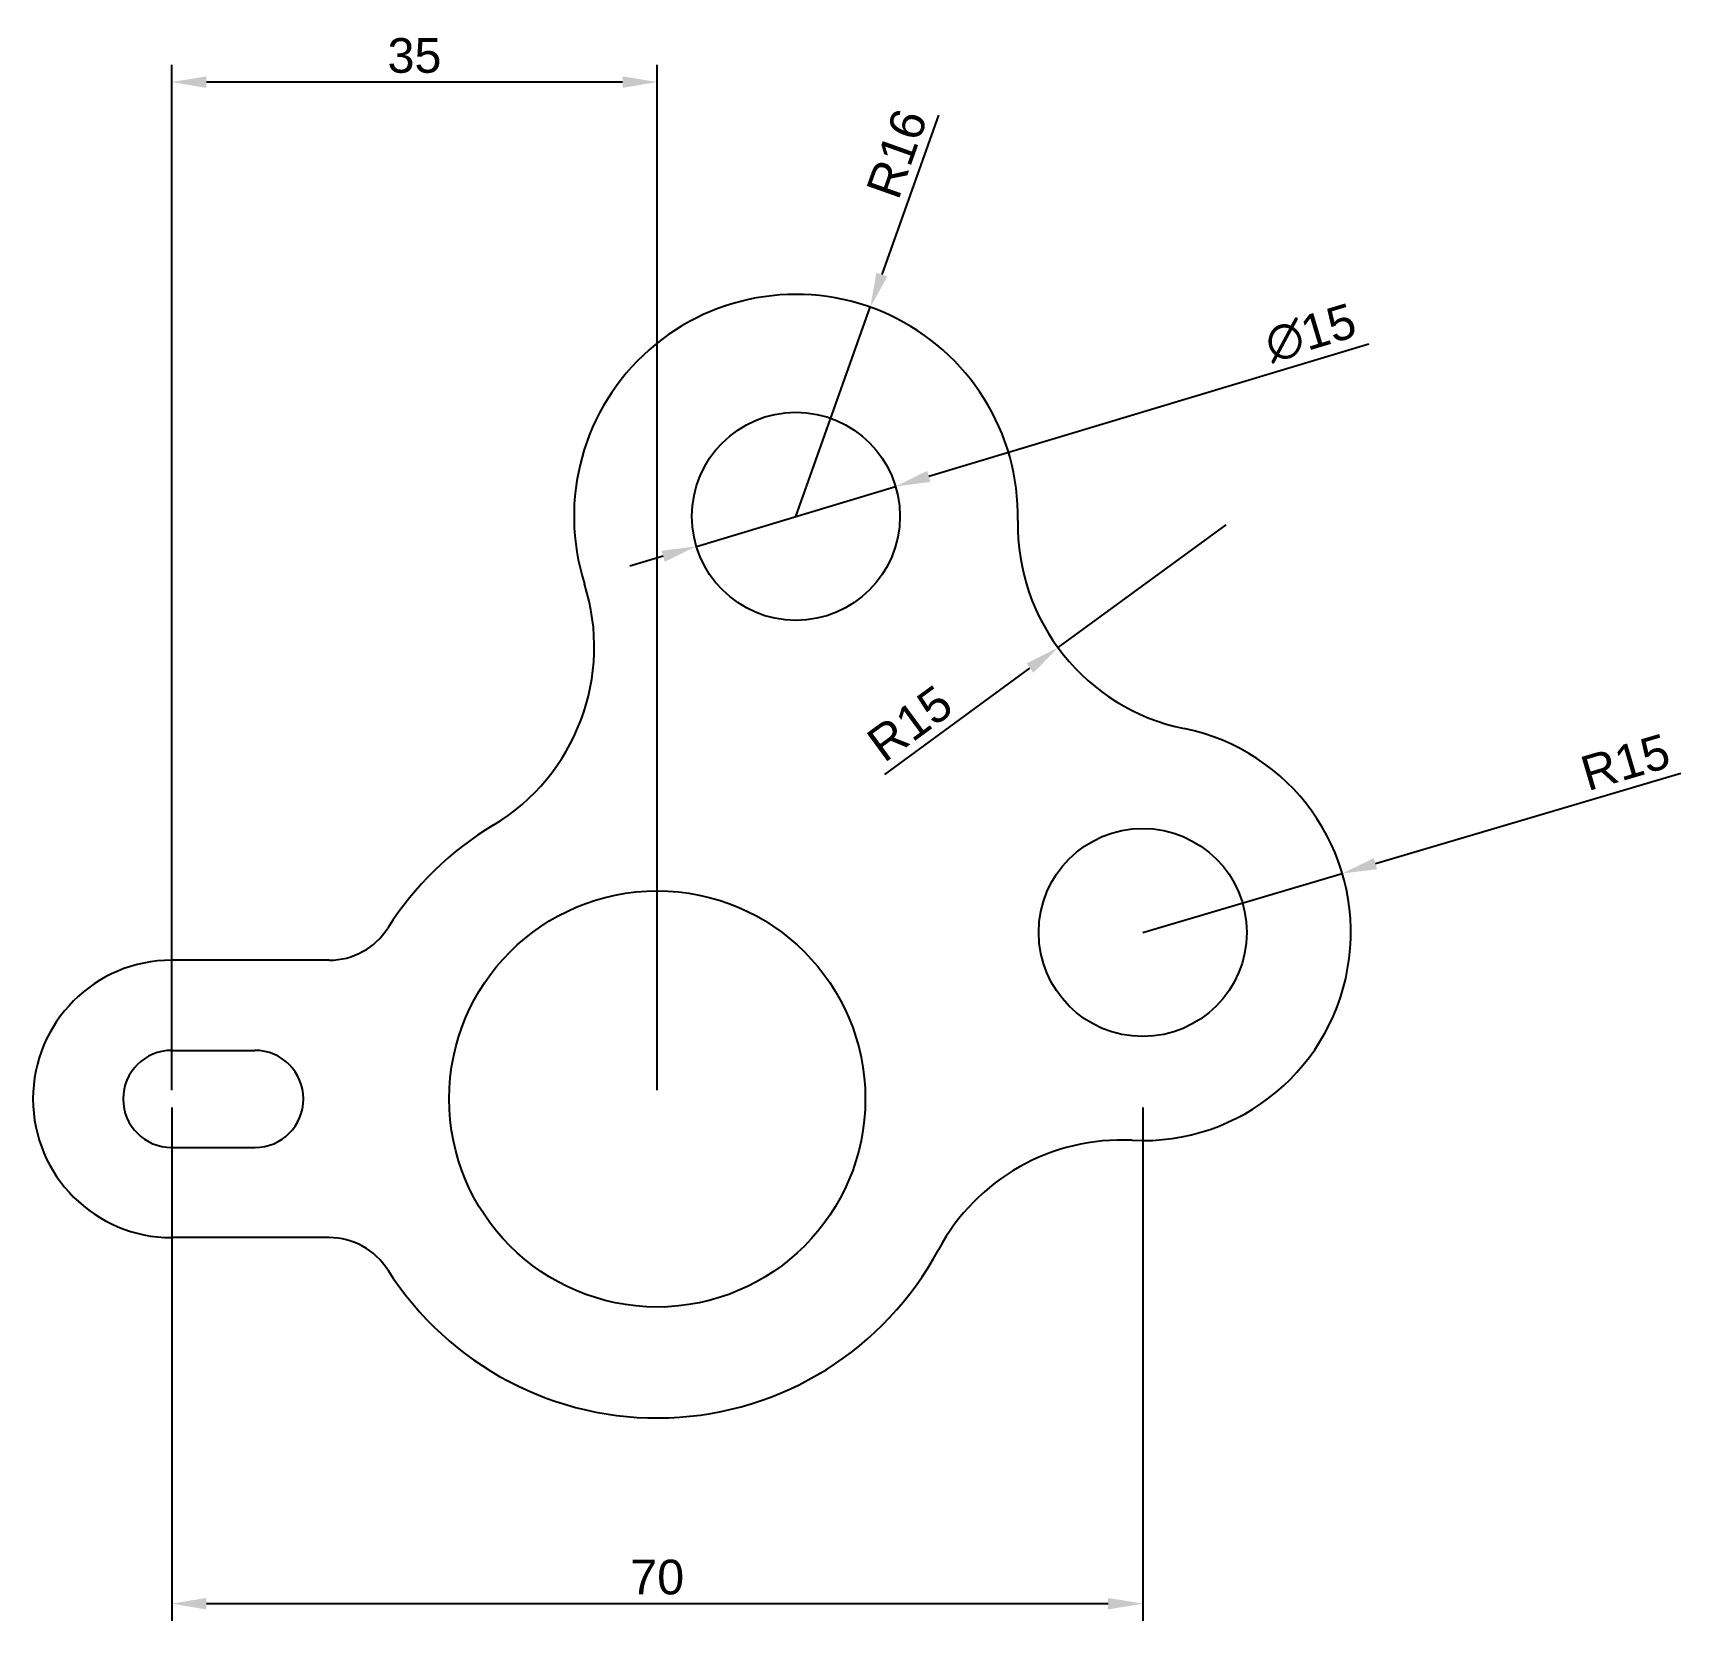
# Model space of a CAD drawing. Header units: millimetres. Extents: x 2961 to 3080, y 1650 to 1765.
import ezdxf

# ---------------------------------------------------------------- set-up
doc = ezdxf.new("R2010")
doc.units = ezdxf.units.MM
doc.styles.get("Standard").update_dxf_attribs({"font": 'arial.ttf'})
doc.dimstyles.new('ISO-25', dxfattribs={"dimtxt": 2.5, "dimasz": 2.5, "dimexe": 1.25, "dimexo": 0.625, "dimtad": 1, "dimtxsty": 'Standard', "dimcen": 2.5, "dimadec": 0, "dimazin": 0, "dimtfac": 1, "dimtmove": 0, "dimatfit": 3, "dimfxl": 1, "dimarcsym": 0})

# ---------------------------------------------------------------- blocks, each defined once
blk = doc.blocks.new('*D1')
at = {"color": 0, "lineweight": -2, "transparency": 16777216}
for p, q in [((2971.18, 1687.11), (2971.18, 1650.1)), ((3041.18, 1687.11), (3041.18, 1650.1)), ((2973.68, 1651.35), (3038.68, 1651.35))]:
    blk.add_line(p, q, dxfattribs=at)
at = {"color": 0, "transparency": 16777216}
for points in [[(2973.68, 1651.76), (2973.68, 1650.93), (2971.18, 1651.35)], [(3038.68, 1651.76), (3038.68, 1650.93), (3041.18, 1651.35)]]:
    blk.add_solid(points, dxfattribs=at)
at = {"layer": 'Defpoints', "color": 0, "transparency": 16777216}
for p in [(2971.18, 1687.73), (3041.18, 1687.73), (3041.18, 1651.35)]:
    blk.add_point(p, dxfattribs=at)
at = {"color": 0, "transparency": 16777216, "insert": (3006.18, 1653.25), "char_height": 2.5, "attachment_point": 5}
blk.add_mtext('70', dxfattribs=at)
blk = doc.blocks.new('*D2')
at = {"color": 0, "lineweight": -2, "transparency": 16777216}
for p, q in [((2971.18, 1688.36), (2971.18, 1762.29)), ((3006.18, 1688.36), (3006.18, 1762.29)), ((3003.68, 1761.04), (2973.68, 1761.04))]:
    blk.add_line(p, q, dxfattribs=at)
at = {"color": 0, "transparency": 16777216}
for points in [[(2973.68, 1761.45), (2973.68, 1760.62), (2971.18, 1761.04)], [(3003.68, 1761.45), (3003.68, 1760.62), (3006.18, 1761.04)]]:
    blk.add_solid(points, dxfattribs=at)
at = {"layer": 'Defpoints', "color": 0, "transparency": 16777216}
for p in [(2971.18, 1761.04), (2971.18, 1687.73), (3006.18, 1687.73)]:
    blk.add_point(p, dxfattribs=at)
at = {"color": 0, "transparency": 16777216, "insert": (2988.68, 1762.94), "char_height": 2.5, "attachment_point": 5}
blk.add_mtext('35', dxfattribs=at)
blk = doc.blocks.new('*D4')
at = {"color": 0, "lineweight": -2, "transparency": 16777216}
for p, q in [((3026.46, 1758.65), (3022.38, 1747.16)), ((3016.18, 1729.73), (3021.54, 1744.81))]:
    blk.add_line(p, q, dxfattribs=at)
at = {"color": 0, "transparency": 16777216}
blk.add_solid([(3021.98, 1747.3), (3022.77, 1747.02), (3021.54, 1744.81)], dxfattribs=at)
at = {"layer": 'Defpoints', "color": 0, "transparency": 16777216}
for p in [(3021.54, 1744.81), (3016.18, 1729.73)]:
    blk.add_point(p, dxfattribs=at)
at = {"color": 0, "transparency": 16777216, "insert": (3023.46, 1755.88), "char_height": 2.5, "attachment_point": 5, "rotation": 70.4268}
blk.add_mtext('R16', dxfattribs=at)
blk = doc.blocks.new('*D5')
at = {"color": 0, "lineweight": -2, "transparency": 16777216}
for p, q in [((3057.47, 1742.14), (3025.76, 1732.61)), ((3009, 1727.57), (3023.36, 1731.89)), ((3006.6, 1726.86), (3004.21, 1726.14))]:
    blk.add_line(p, q, dxfattribs=at)
at = {"color": 0, "transparency": 16777216}
for points in [[(3025.64, 1733.01), (3025.88, 1732.21), (3023.36, 1731.89)], [(3006.48, 1727.25), (3006.72, 1726.46), (3009, 1727.57)]]:
    blk.add_solid(points, dxfattribs=at)
at = {"layer": 'Defpoints', "color": 0, "transparency": 16777216}
for p in [(3023.36, 1731.89), (3009, 1727.57)]:
    blk.add_point(p, dxfattribs=at)
at = {"color": 0, "transparency": 16777216, "insert": (3053.28, 1742.94), "char_height": 2.5, "attachment_point": 5, "rotation": 16.7249}
blk.add_mtext('∅15', dxfattribs=at)
blk = doc.blocks.new('*D6')
at = {"color": 0, "lineweight": -2, "transparency": 16777216}
for p, q in [((3079.98, 1711.2), (3057.96, 1704.69)), ((3041.18, 1699.73), (3055.56, 1703.99))]:
    blk.add_line(p, q, dxfattribs=at)
at = {"color": 0, "transparency": 16777216}
blk.add_solid([(3057.84, 1705.09), (3058.08, 1704.29), (3055.56, 1703.99)], dxfattribs=at)
at = {"layer": 'Defpoints', "color": 0, "transparency": 16777216}
for p in [(3055.56, 1703.99), (3041.18, 1699.73)]:
    blk.add_point(p, dxfattribs=at)
at = {"color": 0, "transparency": 16777216, "insert": (3075.97, 1712), "char_height": 2.5, "attachment_point": 5, "rotation": 16.4683}
blk.add_mtext('R15', dxfattribs=at)
blk = doc.blocks.new('*D7')
at = {"color": 0, "lineweight": -2, "transparency": 16777216}
for p, q in [((3047.17, 1729.13), (3035.07, 1720.27)), ((3022.59, 1711.13), (3033.05, 1718.79))]:
    blk.add_line(p, q, dxfattribs=at)
at = {"color": 0, "transparency": 16777216}
blk.add_solid([(3032.81, 1719.13), (3033.3, 1718.45), (3035.07, 1720.27)], dxfattribs=at)
at = {"layer": 'Defpoints', "color": 0, "transparency": 16777216}
for p in [(3047.17, 1729.13), (3035.07, 1720.27)]:
    blk.add_point(p, dxfattribs=at)
at = {"color": 0, "transparency": 16777216, "insert": (3024.39, 1714.8), "char_height": 2.5, "attachment_point": 5, "rotation": 36.2136}
blk.add_mtext('R15', dxfattribs=at)

msp = doc.modelspace()

# ---------------------------------------------------------------- linework, layer by layer
for p, q in [((2982.535, 1697.733), (2971.179, 1697.733)), ((2971.179, 1691.233), (2977.179, 1691.233)), ((2971.179, 1684.233), (2977.179, 1684.233)), ((2982.535, 1677.733), (2971.179, 1677.733))]:
    msp.add_line(p, q)
for centre, radius in [((3016.179, 1729.733), 7.5), ((3041.179, 1699.733), 7.5), ((3006.179, 1687.733), 15)]:
    msp.add_circle(centre, radius)
for centre, radius, start, end in [((3016.179, 1729.733), 16, 358.88189, 197.66621), ((3047.173, 1729.128), 15, 178.88189, 258.47455), ((2986.641, 1720.325), 15, 300.94129, 17.66621), ((3041.179, 1699.733), 15, 267.10898, 78.47455), ((3006.179, 1687.733), 23, 120.94129, 147.60763), ((2982.535, 1702.733), 5, 270, 327.60763), ((2971.179, 1687.733), 10, 90, 270), ((2971.179, 1687.733), 3.5, 90, 270), ((2977.179, 1687.733), 3.5, 270, 90), ((3039.666, 1669.771), 15, 87.10898, 151.79163), ((2982.535, 1672.733), 5, 32.39237, 90), ((3006.179, 1687.733), 23, 212.39237, 331.79163)]:
    msp.add_arc(centre, radius, start, end)

# ---------------------------------------------------------------- dimensions: what is measured, and where the dimension line sits
for base, p1, p2, picture, middle in [((2971.179, 1761.036), (3006.179, 1687.733), (2971.179, 1687.733), '*D2', (2988.679, 1762.938)), ((3041.179, 1651.345), (2971.179, 1687.733), (3041.179, 1687.733), '*D1', (3006.179, 1653.247))]:
    dim = msp.add_linear_dim(base=base, p1=p1, p2=p2, dimstyle='ISO-25')
    dim.commit()
    dim.dimension.update_dxf_attribs({"geometry": picture, "text_midpoint": middle})
for center, mpoint, picture, middle in [((3016.179, 1729.733), (3021.539, 1744.808), '*D4', (3025.25, 1755.246)), ((3047.173, 1729.128), (3035.07, 1720.266), '*D7', (3025.509, 1713.265)), ((3041.179, 1699.733), (3055.563, 1703.985), '*D6', (3076.511, 1710.177))]:
    dim = msp.add_radius_dim(center=center, mpoint=mpoint, dimstyle='ISO-25')
    dim.commit()
    dim.dimension.update_dxf_attribs({"geometry": picture, "text_midpoint": middle, "dimtype": 164})
dim = msp.add_diameter_dim_2p(p1=(3008.996, 1727.574), p2=(3023.361, 1731.891), dimstyle='ISO-25')
dim.commit()
dim.dimension.update_dxf_attribs({"geometry": '*D5', "text_midpoint": (3053.843, 1741.051), "dimtype": 163})

doc.saveas('drawing.dxf')
